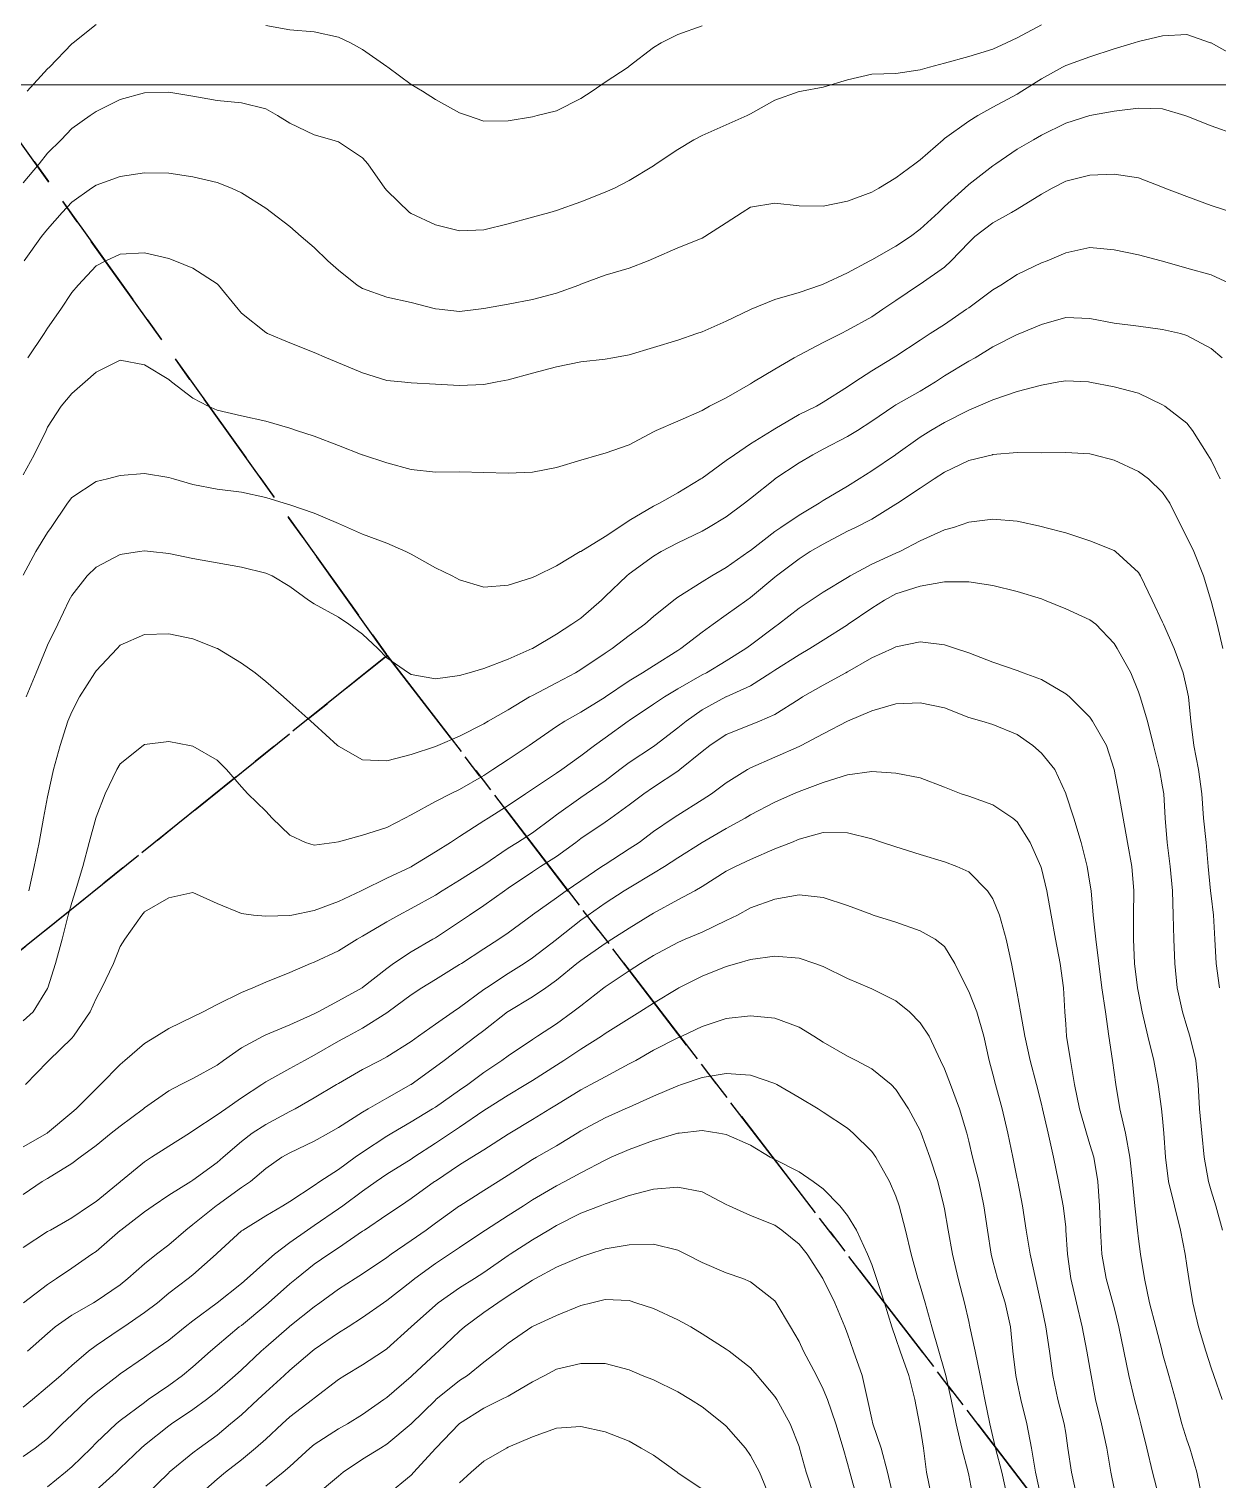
# Model space of a CAD drawing. Header units: centimetres. Extents: x 0 to 642158, y -847 to 649707.
# Drawn here: x 617138.87 to 617163.39, y 620358.59 to 620388.53 of the extents above; entities that cross this region are included whole.
import ezdxf

# ---------------------------------------------------------------- set-up
doc = ezdxf.new("R2010")
doc.units = ezdxf.units.CM
doc.header["$MEASUREMENT"] = 0
doc.linetypes.add('CENTERX2', pattern=[4, 2.5, -0.5, 0.5, -0.5])
doc.layers.add('MEV_grille', color=254, linetype='Continuous', lineweight=9)
doc.layers.add('WAL_topographie 0.5', color=253, linetype='Continuous', lineweight=20)
doc.layers.add('SPW_parcellaire cadastral', color=7, linetype='CENTERX2', lineweight=25, true_color=0xff0542)

# ---------------------------------------------------------------- blocks, each defined once
blk = doc.blocks.new('*U114')
at = {"layer": 'MEV_grille', "transparency": 33554687}
blk.add_lwpolyline([(-1338.461, 0), (1338.461, 0)], dxfattribs=at)
blk = doc.blocks.new('*U115')
at = {"layer": 'MEV_grille', "color": 0, "linetype": 'ByBlock', "lineweight": -2, "transparency": 16777216}
blk.add_blockref('*U114', (0, -2000), dxfattribs=at)

msp = doc.modelspace()

# ---------------------------------------------------------------- linework, layer by layer
at = {"layer": 'SPW_parcellaire cadastral'}
for points in [[(617062.014, 620409.186), (617094.809, 620440.723), (617133.598, 620390.47), (617134.906, 620391.492), (617146.257, 620375.609), (617111.129, 620347.351), (617062.014, 620409.186)], [(617188.127, 620354.816), (617171.917, 620342.183), (617146.257, 620375.609), (617134.906, 620391.492), (617164.102, 620414.279), (617203.974, 620367.182), (617188.127, 620354.816)], [(617146.257, 620375.609), (617171.917, 620342.183), (617234.747, 620260.301), (617106.707, 620158.882), (617115.103, 620149.589), (617064.759, 620106.478), (617053.863, 620117.239), (616968.009, 620182.814), (616937.386, 620218.037), (616956.282, 620268.99), (616938.408, 620293.768), (616934.252, 620317.224), (616964.517, 620340.941), (617015.701, 620270.757), (617035.118, 620286.317), (617053.068, 620300.715), (617070.714, 620314.879), (617111.129, 620347.351), (617146.257, 620375.609)]]:
    msp.add_lwpolyline(points, dxfattribs=at)
at = {"layer": 'WAL_topographie 0.5'}
for points in [[(617138.75, 620385.36), (617139.075, 620385.75), (617139.25, 620385.97), (617139.53, 620386.25), (617139.75, 620386.478), (617140.129, 620386.75), (617140.25, 620386.835), (617140.75, 620387.081), (617141.25, 620387.214), (617141.75, 620387.228), (617142.25, 620387.146), (617142.75, 620387.057), (617143.25, 620387.009), (617143.75, 620386.888), (617143.992, 620386.75), (617144.25, 620386.589), (617144.75, 620386.349), (617145.116, 620386.25), (617145.25, 620386.207), (617145.75, 620385.873), (617145.86, 620385.75), (617146.208, 620385.25), (617146.25, 620385.199), (617146.713, 620384.75), (617146.75, 620384.725), (617147.25, 620384.493), (617147.75, 620384.37), (617148.25, 620384.389), (617148.75, 620384.515), (617149.25, 620384.649), (617149.61, 620384.75), (617149.75, 620384.789), (617150.25, 620384.97), (617150.75, 620385.17), (617150.944, 620385.25), (617151.25, 620385.411), (617151.75, 620385.712), (617151.803, 620385.75), (617152.25, 620386.049), (617152.58, 620386.25), (617152.75, 620386.34), (617153.25, 620386.559), (617153.681, 620386.75), (617153.75, 620386.785), (617154.25, 620387.063), (617154.75, 620387.242), (617154.802, 620387.25), (617155.25, 620387.334), (617155.75, 620387.485), (617156.25, 620387.601), (617156.75, 620387.615), (617157.25, 620387.695), (617157.44, 620387.75), (617157.75, 620387.828), (617158.25, 620387.967), (617158.75, 620388.121), (617159.03, 620388.25), (617159.25, 620388.355), (617159.75, 620388.622)], [(617138.827, 620387.25), (617139.25, 620387.714), (617139.29, 620387.75), (617139.75, 620388.228), (617139.777, 620388.25), (617140.25, 620388.63)], [(617143.75, 620388.604), (617144.25, 620388.517), (617144.75, 620388.475), (617145.25, 620388.369), (617145.5, 620388.25), (617145.75, 620388.108), (617146.25, 620387.763), (617146.269, 620387.75), (617146.75, 620387.389), (617146.986, 620387.25), (617147.25, 620387.081), (617147.75, 620386.805), (617147.914, 620386.75), (617148.25, 620386.631), (617148.75, 620386.642), (617149.25, 620386.723), (617149.35, 620386.75), (617149.75, 620386.847), (617150.25, 620387.099), (617150.486, 620387.25), (617150.75, 620387.436), (617151.224, 620387.75), (617151.25, 620387.769), (617151.75, 620388.151), (617151.908, 620388.25), (617152.25, 620388.422), (617152.75, 620388.598)], [(617138.77, 620383.75), (617139.129, 620384.25), (617139.25, 620384.407), (617139.554, 620384.75), (617139.75, 620384.959), (617140.157, 620385.25), (617140.25, 620385.311), (617140.75, 620385.489), (617141.25, 620385.566), (617141.75, 620385.559), (617142.25, 620385.484), (617142.75, 620385.37), (617143.045, 620385.25), (617143.25, 620385.151), (617143.75, 620384.834), (617143.867, 620384.75), (617144.25, 620384.457), (617144.48, 620384.25), (617144.75, 620384.022), (617145.031, 620383.75), (617145.25, 620383.558), (617145.639, 620383.25), (617145.75, 620383.181), (617146.25, 620383), (617146.75, 620382.89), (617147.25, 620382.759), (617147.326, 620382.75), (617147.75, 620382.703), (617148.139, 620382.75), (617148.25, 620382.764), (617148.75, 620382.856), (617149.25, 620382.952), (617149.75, 620383.082), (617150.207, 620383.25), (617150.25, 620383.267), (617150.75, 620383.452), (617151.25, 620383.597), (617151.637, 620383.75), (617151.75, 620383.797), (617152.25, 620384.016), (617152.75, 620384.22), (617152.806, 620384.25), (617153.25, 620384.537), (617153.579, 620384.75), (617153.75, 620384.859), (617154.25, 620384.942), (617154.75, 620384.884), (617155.25, 620384.88), (617155.75, 620384.979), (617156.25, 620385.166), (617156.397, 620385.25), (617156.75, 620385.46), (617157.141, 620385.75), (617157.25, 620385.835), (617157.72, 620386.25), (617157.75, 620386.273), (617158.25, 620386.631), (617158.441, 620386.75), (617158.75, 620386.92), (617159.25, 620387.191), (617159.346, 620387.25), (617159.75, 620387.507), (617160.185, 620387.75), (617160.25, 620387.782), (617160.75, 620387.959), (617161.25, 620388.128), (617161.662, 620388.25), (617161.75, 620388.277), (617162.25, 620388.393), (617162.75, 620388.421), (617163.238, 620388.25), (617163.25, 620388.246), (617163.75, 620387.97)], [(617138.842, 620381.75), (617139.182, 620382.25), (617139.25, 620382.358), (617139.525, 620382.75), (617139.75, 620383.098), (617139.879, 620383.25), (617140.25, 620383.646), (617140.454, 620383.75), (617140.75, 620383.888), (617141.25, 620383.916), (617141.75, 620383.798), (617141.878, 620383.75), (617142.25, 620383.601), (617142.75, 620383.276), (617142.777, 620383.25), (617143.179, 620382.75), (617143.25, 620382.67), (617143.75, 620382.27), (617143.787, 620382.25), (617144.25, 620382.055), (617144.75, 620381.856), (617145.003, 620381.75), (617145.25, 620381.646), (617145.75, 620381.441), (617146.25, 620381.282), (617146.554, 620381.25), (617146.75, 620381.23), (617147.25, 620381.208), (617147.75, 620381.176), (617148.25, 620381.197), (617148.522, 620381.25), (617148.75, 620381.295), (617149.25, 620381.429), (617149.75, 620381.565), (617150.25, 620381.665), (617150.75, 620381.72), (617150.912, 620381.75), (617151.25, 620381.812), (617151.75, 620381.959), (617152.25, 620382.115), (617152.642, 620382.25), (617152.75, 620382.288), (617153.25, 620382.503), (617153.75, 620382.743), (617153.765, 620382.75), (617154.25, 620382.952), (617154.75, 620383.094), (617155.196, 620383.25), (617155.25, 620383.268), (617155.75, 620383.505), (617156.213, 620383.75), (617156.25, 620383.769), (617156.75, 620384.052), (617157.048, 620384.25), (617157.25, 620384.403), (617157.624, 620384.75), (617157.75, 620384.87), (617158.17, 620385.25), (617158.25, 620385.323), (617158.75, 620385.709), (617158.809, 620385.75), (617159.25, 620386.053), (617159.583, 620386.25), (617159.75, 620386.343), (617160.25, 620386.592), (617160.75, 620386.75), (617160.75, 620386.75), (617161.25, 620386.84), (617161.75, 620386.902), (617162.25, 620386.884), (617162.708, 620386.75), (617162.75, 620386.737), (617163.25, 620386.538), (617163.75, 620386.357)], [(617138.75, 620379.331), (617138.976, 620379.75), (617139.221, 620380.25), (617139.25, 620380.318), (617139.53, 620380.75), (617139.75, 620381.015), (617140.026, 620381.25), (617140.25, 620381.451), (617140.75, 620381.7), (617141.25, 620381.606), (617141.75, 620381.301), (617141.808, 620381.25), (617142.25, 620380.918), (617142.566, 620380.75), (617142.75, 620380.668), (617143.25, 620380.555), (617143.75, 620380.439), (617144.25, 620380.295), (617144.383, 620380.25), (617144.75, 620380.134), (617145.25, 620379.938), (617145.74, 620379.75), (617145.75, 620379.746), (617146.25, 620379.579), (617146.75, 620379.444), (617147.25, 620379.391), (617147.75, 620379.396), (617148.25, 620379.38), (617148.75, 620379.37), (617149.25, 620379.387), (617149.75, 620379.488), (617150.25, 620379.637), (617150.628, 620379.75), (617150.75, 620379.778), (617151.25, 620379.956), (617151.75, 620380.221), (617151.804, 620380.25), (617152.25, 620380.441), (617152.75, 620380.664), (617152.901, 620380.75), (617153.25, 620380.926), (617153.75, 620381.212), (617153.814, 620381.25), (617154.25, 620381.513), (617154.647, 620381.75), (617154.75, 620381.807), (617155.25, 620382.066), (617155.616, 620382.25), (617155.75, 620382.317), (617156.25, 620382.596), (617156.481, 620382.75), (617156.75, 620382.935), (617157.217, 620383.25), (617157.25, 620383.271), (617157.75, 620383.621), (617157.891, 620383.75), (617158.25, 620384.132), (617158.379, 620384.25), (617158.75, 620384.532), (617159.13, 620384.75), (617159.25, 620384.819), (617159.75, 620385.128), (617159.971, 620385.25), (617160.25, 620385.393), (617160.75, 620385.516), (617161.25, 620385.541), (617161.75, 620385.461), (617162.25, 620385.27), (617162.298, 620385.25), (617162.75, 620385.076), (617163.25, 620384.895), (617163.696, 620384.75)], [(617138.75, 620377.261), (617139.012, 620377.75), (617139.25, 620378.147), (617139.327, 620378.25), (617139.663, 620378.75), (617139.75, 620378.867), (617140.25, 620379.195), (617140.486, 620379.25), (617140.75, 620379.32), (617141.25, 620379.364), (617141.75, 620379.28), (617141.847, 620379.25), (617142.25, 620379.138), (617142.75, 620379.041), (617143.25, 620378.978), (617143.75, 620378.864), (617144.13, 620378.75), (617144.25, 620378.713), (617144.75, 620378.544), (617145.25, 620378.33), (617145.436, 620378.25), (617145.75, 620378.109), (617146.25, 620377.921), (617146.637, 620377.75), (617146.75, 620377.698), (617147.25, 620377.412), (617147.597, 620377.25), (617147.75, 620377.165), (617148.25, 620377.019), (617148.75, 620377.059), (617149.25, 620377.215), (617149.328, 620377.25), (617149.75, 620377.454), (617150.239, 620377.75), (617150.25, 620377.755), (617150.75, 620378.06), (617151.034, 620378.25), (617151.25, 620378.39), (617151.75, 620378.688), (617151.872, 620378.75), (617152.25, 620378.963), (617152.726, 620379.25), (617152.75, 620379.266), (617153.25, 620379.627), (617153.419, 620379.75), (617153.75, 620379.973), (617154.193, 620380.25), (617154.25, 620380.286), (617154.75, 620380.576), (617155.112, 620380.75), (617155.25, 620380.831), (617155.75, 620381.147), (617155.903, 620381.25), (617156.25, 620381.48), (617156.693, 620381.75), (617156.75, 620381.786), (617157.25, 620382.116), (617157.457, 620382.25), (617157.75, 620382.433), (617158.207, 620382.75), (617158.25, 620382.782), (617158.75, 620383.154), (617158.915, 620383.25), (617159.25, 620383.466), (617159.75, 620383.709), (617159.869, 620383.75), (617160.25, 620383.915), (617160.75, 620384.026), (617161.25, 620383.974), (617161.75, 620383.871), (617162.217, 620383.75), (617162.25, 620383.742), (617162.75, 620383.602), (617163.25, 620383.458), (617163.714, 620383.25)], [(617138.81, 620374.75), (617139.014, 620375.25), (617139.222, 620375.75), (617139.25, 620375.819), (617139.462, 620376.25), (617139.698, 620376.75), (617139.75, 620376.842), (617140.066, 620377.25), (617140.25, 620377.43), (617140.75, 620377.691), (617141.15, 620377.75), (617141.25, 620377.764), (617141.375, 620377.75), (617141.75, 620377.709), (617142.25, 620377.607), (617142.75, 620377.515), (617143.25, 620377.429), (617143.75, 620377.308), (617143.885, 620377.25), (617144.25, 620377.033), (617144.633, 620376.75), (617144.75, 620376.674), (617145.25, 620376.394), (617145.462, 620376.25), (617145.75, 620376.046), (617146.061, 620375.75), (617146.25, 620375.56), (617146.692, 620375.25), (617146.75, 620375.213), (617147.25, 620375.125), (617147.75, 620375.193), (617147.944, 620375.25), (617148.25, 620375.338), (617148.75, 620375.53), (617149.247, 620375.75), (617149.25, 620375.752), (617149.75, 620376.047), (617150.064, 620376.25), (617150.25, 620376.378), (617150.673, 620376.75), (617150.75, 620376.821), (617151.199, 620377.25), (617151.25, 620377.292), (617151.75, 620377.657), (617151.905, 620377.75), (617152.25, 620377.934), (617152.75, 620378.175), (617152.884, 620378.25), (617153.25, 620378.468), (617153.625, 620378.75), (617153.75, 620378.849), (617154.25, 620379.247), (617154.254, 620379.25), (617154.75, 620379.58), (617155.035, 620379.75), (617155.25, 620379.861), (617155.75, 620380.122), (617155.953, 620380.25), (617156.25, 620380.443), (617156.707, 620380.75), (617156.75, 620380.777), (617157.25, 620381.059), (617157.564, 620381.25), (617157.75, 620381.375), (617158.25, 620381.679), (617158.383, 620381.75), (617158.75, 620381.976), (617159.25, 620382.229), (617159.303, 620382.25), (617159.75, 620382.437), (617160.25, 620382.578), (617160.75, 620382.557), (617161.25, 620382.467), (617161.75, 620382.402), (617162.25, 620382.336), (617162.618, 620382.25), (617162.75, 620382.212), (617163.25, 620381.944), (617163.479, 620381.75)], [(617138.862, 620370.75), (617138.976, 620371.25), (617139.08, 620371.75), (617139.17, 620372.25), (617139.25, 620372.692), (617139.261, 620372.75), (617139.375, 620373.25), (617139.512, 620373.75), (617139.669, 620374.25), (617139.75, 620374.445), (617139.91, 620374.75), (617140.225, 620375.25), (617140.25, 620375.287), (617140.683, 620375.75), (617140.75, 620375.817), (617141.25, 620376.037), (617141.75, 620376.051), (617142.25, 620375.953), (617142.75, 620375.753), (617142.755, 620375.75), (617143.25, 620375.447), (617143.53, 620375.25), (617143.75, 620375.068), (617144.114, 620374.75), (617144.25, 620374.634), (617144.684, 620374.25), (617144.75, 620374.19), (617145.228, 620373.75), (617145.25, 620373.732), (617145.75, 620373.454), (617146.25, 620373.43), (617146.75, 620373.564), (617147.25, 620373.73), (617147.299, 620373.75), (617147.75, 620373.939), (617148.25, 620374.197), (617148.338, 620374.25), (617148.75, 620374.482), (617149.191, 620374.75), (617149.25, 620374.782), (617149.75, 620375.044), (617150.138, 620375.25), (617150.25, 620375.315), (617150.75, 620375.656), (617150.894, 620375.75), (617151.25, 620376.018), (617151.571, 620376.25), (617151.75, 620376.408), (617152.169, 620376.75), (617152.25, 620376.81), (617152.75, 620377.128), (617152.951, 620377.25), (617153.25, 620377.423), (617153.716, 620377.75), (617153.75, 620377.774), (617154.25, 620378.167), (617154.375, 620378.25), (617154.75, 620378.505), (617155.167, 620378.75), (617155.25, 620378.804), (617155.75, 620379.102), (617155.99, 620379.25), (617156.25, 620379.416), (617156.74, 620379.75), (617156.75, 620379.757), (617157.25, 620380.114), (617157.468, 620380.25), (617157.75, 620380.416), (617158.25, 620380.666), (617158.446, 620380.75), (617158.75, 620380.884), (617159.25, 620381.055), (617159.75, 620381.186), (617160.108, 620381.25), (617160.25, 620381.274), (617160.719, 620381.25), (617160.75, 620381.248), (617161.25, 620381.148), (617161.75, 620381.021), (617162.25, 620380.779), (617162.296, 620380.75), (617162.75, 620380.399), (617162.866, 620380.25), (617163.181, 620379.75), (617163.25, 620379.636), (617163.44, 620379.25)], [(617138.75, 620368.065), (617138.955, 620368.25), (617139.25, 620368.732), (617139.259, 620368.75), (617139.417, 620369.25), (617139.549, 620369.75), (617139.679, 620370.25), (617139.75, 620370.511), (617139.829, 620370.75), (617139.981, 620371.25), (617140.112, 620371.75), (617140.246, 620372.25), (617140.25, 620372.267), (617140.44, 620372.75), (617140.681, 620373.25), (617140.75, 620373.368), (617141.223, 620373.75), (617141.25, 620373.766), (617141.75, 620373.832), (617142.179, 620373.75), (617142.25, 620373.734), (617142.75, 620373.448), (617142.943, 620373.25), (617143.25, 620372.894), (617143.382, 620372.75), (617143.75, 620372.393), (617143.886, 620372.25), (617144.25, 620371.896), (617144.568, 620371.75), (617144.75, 620371.694), (617145.164, 620371.75), (617145.25, 620371.761), (617145.75, 620371.897), (617146.25, 620372.058), (617146.619, 620372.25), (617146.75, 620372.317), (617147.25, 620372.596), (617147.559, 620372.75), (617147.75, 620372.841), (617148.25, 620373.128), (617148.435, 620373.25), (617148.75, 620373.461), (617149.185, 620373.75), (617149.25, 620373.794), (617149.75, 620374.141), (617149.919, 620374.25), (617150.25, 620374.436), (617150.75, 620374.743), (617150.76, 620374.75), (617151.25, 620375.083), (617151.522, 620375.25), (617151.75, 620375.396), (617152.25, 620375.711), (617152.313, 620375.75), (617152.75, 620376.085), (617152.979, 620376.25), (617153.25, 620376.443), (617153.674, 620376.75), (617153.75, 620376.803), (617154.25, 620377.222), (617154.284, 620377.25), (617154.75, 620377.604), (617154.982, 620377.75), (617155.25, 620377.905), (617155.75, 620378.17), (617155.917, 620378.25), (617156.25, 620378.419), (617156.75, 620378.73), (617156.782, 620378.75), (617157.25, 620379.061), (617157.541, 620379.25), (617157.75, 620379.388), (617158.25, 620379.628), (617158.738, 620379.75), (617158.75, 620379.753), (617159.25, 620379.795), (617159.75, 620379.788), (617160.25, 620379.796), (617160.75, 620379.77), (617160.832, 620379.75), (617161.25, 620379.638), (617161.75, 620379.403), (617161.959, 620379.25), (617162.25, 620378.969), (617162.396, 620378.75), (617162.646, 620378.25), (617162.75, 620378.047), (617162.89, 620377.75), (617163.094, 620377.25), (617163.244, 620376.75), (617163.25, 620376.728), (617163.375, 620376.25), (617163.492, 620375.75)], [(617138.795, 620366.75), (617139.25, 620367.219), (617139.277, 620367.25), (617139.75, 620367.708), (617139.787, 620367.75), (617140.127, 620368.25), (617140.25, 620368.53), (617140.373, 620368.75), (617140.613, 620369.25), (617140.75, 620369.601), (617140.844, 620369.75), (617141.197, 620370.25), (617141.25, 620370.315), (617141.75, 620370.607), (617142.25, 620370.712), (617142.75, 620370.488), (617143.25, 620370.285), (617143.5, 620370.25), (617143.75, 620370.228), (617144.25, 620370.241), (617144.288, 620370.25), (617144.75, 620370.347), (617145.25, 620370.526), (617145.722, 620370.75), (617145.75, 620370.764), (617146.25, 620371.014), (617146.75, 620371.245), (617146.76, 620371.25), (617147.25, 620371.552), (617147.564, 620371.75), (617147.75, 620371.868), (617148.25, 620372.192), (617148.341, 620372.25), (617148.75, 620372.511), (617149.106, 620372.75), (617149.25, 620372.846), (617149.75, 620373.176), (617149.86, 620373.25), (617150.25, 620373.533), (617150.532, 620373.75), (617150.75, 620373.906), (617151.225, 620374.25), (617151.25, 620374.267), (617151.75, 620374.6), (617151.973, 620374.75), (617152.25, 620374.917), (617152.75, 620375.204), (617152.84, 620375.25), (617153.25, 620375.498), (617153.653, 620375.75), (617153.75, 620375.82), (617154.25, 620376.194), (617154.328, 620376.25), (617154.75, 620376.586), (617155.003, 620376.75), (617155.25, 620376.911), (617155.75, 620377.216), (617155.807, 620377.25), (617156.25, 620377.493), (617156.75, 620377.717), (617156.827, 620377.75), (617157.25, 620377.973), (617157.75, 620378.196), (617157.936, 620378.25), (617158.25, 620378.357), (617158.75, 620378.422), (617159.25, 620378.378), (617159.75, 620378.269), (617159.82, 620378.25), (617160.25, 620378.134), (617160.75, 620377.974), (617161.25, 620377.774), (617161.281, 620377.75), (617161.75, 620377.318), (617161.791, 620377.25), (617162.037, 620376.75), (617162.25, 620376.294), (617162.269, 620376.25), (617162.488, 620375.75), (617162.67, 620375.25), (617162.75, 620374.91), (617162.783, 620374.75), (617162.833, 620374.25), (617162.892, 620373.75), (617162.99, 620373.25), (617163.056, 620372.75), (617163.094, 620372.25), (617163.146, 620371.75), (617163.189, 620371.25), (617163.239, 620370.75), (617163.25, 620370.648), (617163.296, 620370.25), (617163.328, 620369.75), (617163.353, 620369.25), (617163.423, 620368.75)], [(617138.75, 620365.467), (617139.244, 620365.75), (617139.25, 620365.754), (617139.75, 620366.178), (617139.838, 620366.25), (617140.25, 620366.665), (617140.345, 620366.75), (617140.75, 620367.166), (617140.844, 620367.25), (617141.25, 620367.602), (617141.495, 620367.75), (617141.75, 620367.909), (617142.25, 620368.146), (617142.458, 620368.25), (617142.75, 620368.403), (617143.25, 620368.649), (617143.488, 620368.75), (617143.75, 620368.865), (617144.25, 620369.066), (617144.674, 620369.25), (617144.75, 620369.279), (617145.25, 620369.513), (617145.635, 620369.75), (617145.75, 620369.813), (617146.25, 620370.113), (617146.494, 620370.25), (617146.75, 620370.383), (617147.25, 620370.658), (617147.392, 620370.75), (617147.75, 620370.973), (617148.193, 620371.25), (617148.25, 620371.288), (617148.75, 620371.627), (617148.945, 620371.75), (617149.25, 620371.948), (617149.662, 620372.25), (617149.75, 620372.315), (617150.25, 620372.674), (617150.363, 620372.75), (617150.75, 620373.022), (617151.057, 620373.25), (617151.25, 620373.395), (617151.75, 620373.729), (617151.779, 620373.75), (617152.25, 620374.11), (617152.419, 620374.25), (617152.75, 620374.484), (617153.24, 620374.75), (617153.25, 620374.755), (617153.75, 620374.982), (617154.171, 620375.25), (617154.25, 620375.303), (617154.75, 620375.622), (617154.975, 620375.75), (617155.25, 620375.922), (617155.75, 620376.241), (617155.763, 620376.25), (617156.25, 620376.585), (617156.512, 620376.75), (617156.75, 620376.877), (617157.25, 620377.04), (617157.75, 620377.124), (617158.25, 620377.129), (617158.75, 620377.053), (617159.25, 620376.93), (617159.75, 620376.773), (617159.812, 620376.75), (617160.25, 620376.572), (617160.75, 620376.345), (617160.87, 620376.25), (617161.25, 620375.855), (617161.315, 620375.75), (617161.591, 620375.25), (617161.75, 620374.856), (617161.785, 620374.75), (617161.937, 620374.25), (617162.061, 620373.75), (617162.183, 620373.25), (617162.25, 620372.898), (617162.275, 620372.75), (617162.301, 620372.25), (617162.34, 620371.75), (617162.407, 620371.25), (617162.454, 620370.75), (617162.469, 620370.25), (617162.481, 620369.75), (617162.504, 620369.25), (617162.552, 620368.75), (617162.657, 620368.25), (617162.75, 620367.953), (617162.813, 620367.75), (617162.933, 620367.25), (617162.98, 620366.75), (617163.009, 620366.25), (617163.057, 620365.75), (617163.109, 620365.25), (617163.194, 620364.75), (617163.25, 620364.559), (617163.346, 620364.25), (617163.487, 620363.75)], [(617138.75, 620364.48), (617139.142, 620364.75), (617139.25, 620364.815), (617139.75, 620365.123), (617139.926, 620365.25), (617140.25, 620365.496), (617140.561, 620365.75), (617140.75, 620365.895), (617141.227, 620366.25), (617141.25, 620366.269), (617141.75, 620366.621), (617142, 620366.75), (617142.25, 620366.874), (617142.75, 620367.152), (617142.883, 620367.25), (617143.25, 620367.509), (617143.7, 620367.75), (617143.75, 620367.776), (617144.25, 620367.985), (617144.75, 620368.209), (617144.829, 620368.25), (617145.25, 620368.482), (617145.738, 620368.75), (617145.75, 620368.758), (617146.25, 620369.149), (617146.387, 620369.25), (617146.75, 620369.492), (617147.196, 620369.75), (617147.25, 620369.782), (617147.75, 620370.108), (617147.956, 620370.25), (617148.25, 620370.446), (617148.672, 620370.75), (617148.75, 620370.803), (617149.25, 620371.142), (617149.42, 620371.25), (617149.75, 620371.461), (617150.145, 620371.75), (617150.25, 620371.83), (617150.75, 620372.168), (617150.867, 620372.25), (617151.25, 620372.524), (617151.547, 620372.75), (617151.75, 620372.891), (617152.25, 620373.219), (617152.292, 620373.25), (617152.75, 620373.626), (617152.912, 620373.75), (617153.25, 620373.976), (617153.75, 620374.177), (617153.937, 620374.25), (617154.25, 620374.385), (617154.75, 620374.705), (617154.822, 620374.75), (617155.25, 620374.996), (617155.718, 620375.25), (617155.75, 620375.268), (617156.25, 620375.557), (617156.678, 620375.75), (617156.75, 620375.788), (617157.25, 620375.887), (617157.75, 620375.828), (617157.98, 620375.75), (617158.25, 620375.66), (617158.75, 620375.465), (617159.25, 620375.299), (617159.376, 620375.25), (617159.75, 620375.111), (617160.25, 620374.816), (617160.327, 620374.75), (617160.75, 620374.335), (617160.806, 620374.25), (617161.094, 620373.75), (617161.25, 620373.255), (617161.251, 620373.25), (617161.347, 620372.75), (617161.438, 620372.25), (617161.524, 620371.75), (617161.612, 620371.25), (617161.654, 620370.75), (617161.651, 620370.25), (617161.652, 620369.75), (617161.672, 620369.25), (617161.73, 620368.75), (617161.75, 620368.643), (617161.83, 620368.25), (617161.944, 620367.75), (617162.065, 620367.25), (617162.155, 620366.75), (617162.229, 620366.25), (617162.25, 620366.048), (617162.278, 620365.75), (617162.308, 620365.25), (617162.372, 620364.75), (617162.492, 620364.25), (617162.621, 620363.75), (617162.713, 620363.25), (617162.75, 620363.018), (617162.79, 620362.75), (617162.876, 620362.25), (617162.988, 620361.75), (617163.141, 620361.25), (617163.25, 620360.903), (617163.306, 620360.75), (617163.481, 620360.25)], [(617138.75, 620363.391), (617139.25, 620363.718), (617139.308, 620363.75), (617139.75, 620364.003), (617140.117, 620364.25), (617140.25, 620364.341), (617140.75, 620364.747), (617140.753, 620364.75), (617141.25, 620365.159), (617141.395, 620365.25), (617141.75, 620365.482), (617142.178, 620365.75), (617142.25, 620365.795), (617142.75, 620366.129), (617142.925, 620366.25), (617143.25, 620366.475), (617143.668, 620366.75), (617143.75, 620366.806), (617144.25, 620367.084), (617144.547, 620367.25), (617144.75, 620367.355), (617145.25, 620367.644), (617145.441, 620367.75), (617145.75, 620367.916), (617146.25, 620368.231), (617146.277, 620368.25), (617146.75, 620368.606), (617146.97, 620368.75), (617147.25, 620368.918), (617147.75, 620369.226), (617147.786, 620369.25), (617148.25, 620369.555), (617148.557, 620369.75), (617148.75, 620369.886), (617149.244, 620370.25), (617149.25, 620370.255), (617149.75, 620370.606), (617149.948, 620370.75), (617150.25, 620370.958), (617150.683, 620371.25), (617150.75, 620371.296), (617151.25, 620371.614), (617151.454, 620371.75), (617151.75, 620371.977), (617152.151, 620372.25), (617152.25, 620372.314), (617152.75, 620372.626), (617152.942, 620372.75), (617153.25, 620372.979), (617153.686, 620373.25), (617153.75, 620373.286), (617154.25, 620373.507), (617154.75, 620373.728), (617154.797, 620373.75), (617155.25, 620373.991), (617155.75, 620374.249), (617155.753, 620374.25), (617156.25, 620374.465), (617156.75, 620374.608), (617157.25, 620374.631), (617157.75, 620374.524), (617158.25, 620374.329), (617158.52, 620374.25), (617158.75, 620374.18), (617159.25, 620373.973), (617159.571, 620373.75), (617159.75, 620373.59), (617160.029, 620373.25), (617160.25, 620372.758), (617160.253, 620372.75), (617160.415, 620372.25), (617160.572, 620371.75), (617160.696, 620371.25), (617160.75, 620370.91), (617160.775, 620370.75), (617160.819, 620370.25), (617160.87, 620369.75), (617160.931, 620369.25), (617160.996, 620368.75), (617161.069, 620368.25), (617161.138, 620367.75), (617161.214, 620367.25), (617161.25, 620367.004), (617161.288, 620366.75), (617161.37, 620366.25), (617161.487, 620365.75), (617161.575, 620365.25), (617161.625, 620364.75), (617161.678, 620364.25), (617161.731, 620363.75), (617161.75, 620363.571), (617161.79, 620363.25), (617161.877, 620362.75), (617161.982, 620362.25), (617162.109, 620361.75), (617162.238, 620361.25), (617162.25, 620361.202), (617162.377, 620360.75), (617162.516, 620360.25), (617162.649, 620359.75), (617162.75, 620359.417), (617162.808, 620359.25), (617162.956, 620358.75), (617163.057, 620358.25)], [(617138.755, 620362.25), (617139.25, 620362.626), (617139.436, 620362.75), (617139.75, 620362.964), (617140.164, 620363.25), (617140.25, 620363.308), (617140.75, 620363.738), (617140.765, 620363.75), (617141.25, 620364.125), (617141.427, 620364.25), (617141.75, 620364.466), (617142.204, 620364.75), (617142.25, 620364.778), (617142.75, 620365.144), (617142.872, 620365.25), (617143.25, 620365.577), (617143.474, 620365.75), (617143.75, 620365.929), (617144.25, 620366.194), (617144.357, 620366.25), (617144.75, 620366.475), (617145.208, 620366.75), (617145.25, 620366.776), (617145.75, 620367.065), (617146.11, 620367.25), (617146.25, 620367.323), (617146.75, 620367.641), (617146.9, 620367.75), (617147.25, 620367.998), (617147.617, 620368.25), (617147.75, 620368.339), (617148.25, 620368.71), (617148.306, 620368.75), (617148.75, 620369.042), (617149.082, 620369.25), (617149.25, 620369.364), (617149.75, 620369.745), (617149.756, 620369.75), (617150.25, 620370.141), (617150.401, 620370.25), (617150.75, 620370.497), (617151.146, 620370.75), (617151.25, 620370.814), (617151.75, 620371.115), (617151.973, 620371.25), (617152.25, 620371.43), (617152.75, 620371.748), (617152.754, 620371.75), (617153.25, 620372.036), (617153.639, 620372.25), (617153.75, 620372.317), (617154.25, 620372.581), (617154.638, 620372.75), (617154.75, 620372.797), (617155.25, 620372.984), (617155.75, 620373.141), (617156.25, 620373.211), (617156.75, 620373.178), (617157.25, 620373.08), (617157.75, 620372.89), (617158.094, 620372.75), (617158.25, 620372.702), (617158.75, 620372.525), (617159.162, 620372.25), (617159.25, 620372.173), (617159.517, 620371.75), (617159.737, 620371.25), (617159.75, 620371.209), (617159.86, 620370.75), (617159.948, 620370.25), (617160.043, 620369.75), (617160.139, 620369.25), (617160.202, 620368.75), (617160.23, 620368.25), (617160.25, 620368), (617160.27, 620367.75), (617160.348, 620367.25), (617160.435, 620366.75), (617160.535, 620366.25), (617160.68, 620365.75), (617160.75, 620365.518), (617160.829, 620365.25), (617160.913, 620364.75), (617160.95, 620364.25), (617160.968, 620363.75), (617160.997, 620363.25), (617161.088, 620362.75), (617161.226, 620362.25), (617161.25, 620362.152), (617161.345, 620361.75), (617161.451, 620361.25), (617161.555, 620360.75), (617161.669, 620360.25), (617161.75, 620359.943), (617161.802, 620359.75), (617161.926, 620359.25), (617162.04, 620358.75), (617162.173, 620358.25)], [(617138.836, 620361.25), (617139.25, 620361.617), (617139.405, 620361.75), (617139.75, 620361.994), (617140.201, 620362.25), (617140.25, 620362.279), (617140.75, 620362.621), (617140.906, 620362.75), (617141.25, 620363.055), (617141.495, 620363.25), (617141.75, 620363.443), (617142.105, 620363.75), (617142.25, 620363.863), (617142.729, 620364.25), (617142.75, 620364.266), (617143.25, 620364.626), (617143.435, 620364.75), (617143.75, 620365.018), (617144.083, 620365.25), (617144.25, 620365.345), (617144.75, 620365.582), (617145.046, 620365.75), (617145.25, 620365.867), (617145.75, 620366.184), (617145.861, 620366.25), (617146.25, 620366.473), (617146.745, 620366.75), (617146.75, 620366.753), (617147.25, 620367.115), (617147.428, 620367.25), (617147.75, 620367.489), (617148.091, 620367.75), (617148.25, 620367.87), (617148.74, 620368.25), (617148.75, 620368.257), (617149.25, 620368.563), (617149.53, 620368.75), (617149.75, 620368.904), (617150.17, 620369.25), (617150.25, 620369.314), (617150.75, 620369.664), (617150.887, 620369.75), (617151.25, 620369.98), (617151.681, 620370.25), (617151.75, 620370.292), (617152.25, 620370.563), (617152.599, 620370.75), (617152.75, 620370.838), (617153.25, 620371.152), (617153.438, 620371.25), (617153.75, 620371.399), (617154.25, 620371.615), (617154.593, 620371.75), (617154.75, 620371.815), (617155.25, 620371.951), (617155.75, 620371.948), (617156.25, 620371.821), (617156.473, 620371.75), (617156.75, 620371.66), (617157.25, 620371.5), (617157.75, 620371.346), (617158.008, 620371.25), (617158.25, 620371.139), (617158.641, 620370.75), (617158.75, 620370.582), (617158.887, 620370.25), (617159.025, 620369.75), (617159.131, 620369.25), (617159.227, 620368.75), (617159.25, 620368.635), (617159.319, 620368.25), (617159.41, 620367.75), (617159.519, 620367.25), (617159.649, 620366.75), (617159.75, 620366.348), (617159.773, 620366.25), (617159.891, 620365.75), (617160.001, 620365.25), (617160.101, 620364.75), (617160.2, 620364.25), (617160.25, 620363.816), (617160.256, 620363.75), (617160.29, 620363.25), (617160.357, 620362.75), (617160.471, 620362.25), (617160.589, 620361.75), (617160.688, 620361.25), (617160.75, 620360.896), (617160.776, 620360.75), (617160.867, 620360.25), (617160.989, 620359.75), (617161.096, 620359.25), (617161.183, 620358.75), (617161.25, 620358.417)], [(617138.75, 620360.093), (617138.943, 620360.25), (617139.25, 620360.514), (617139.525, 620360.75), (617139.75, 620360.953), (617140.094, 620361.25), (617140.25, 620361.369), (617140.75, 620361.702), (617140.821, 620361.75), (617141.25, 620362.047), (617141.515, 620362.25), (617141.75, 620362.446), (617142.152, 620362.75), (617142.25, 620362.828), (617142.728, 620363.25), (617142.75, 620363.271), (617143.25, 620363.73), (617143.276, 620363.75), (617143.75, 620364.042), (617144.105, 620364.25), (617144.25, 620364.341), (617144.75, 620364.671), (617144.867, 620364.75), (617145.25, 620364.997), (617145.596, 620365.25), (617145.75, 620365.359), (617146.25, 620365.689), (617146.352, 620365.75), (617146.75, 620365.983), (617147.193, 620366.25), (617147.25, 620366.286), (617147.75, 620366.635), (617147.916, 620366.75), (617148.25, 620366.998), (617148.623, 620367.25), (617148.75, 620367.346), (617149.25, 620367.681), (617149.357, 620367.75), (617149.75, 620368.002), (617150.088, 620368.25), (617150.25, 620368.377), (617150.722, 620368.75), (617150.75, 620368.771), (617151.25, 620369.096), (617151.483, 620369.25), (617151.75, 620369.416), (617152.25, 620369.684), (617152.404, 620369.75), (617152.75, 620369.897), (617153.25, 620370.138), (617153.481, 620370.25), (617153.75, 620370.396), (617154.25, 620370.58), (617154.75, 620370.669), (617155.25, 620370.614), (617155.75, 620370.445), (617156.25, 620370.261), (617156.281, 620370.25), (617156.75, 620370.104), (617157.25, 620369.927), (617157.559, 620369.75), (617157.75, 620369.599), (617157.965, 620369.25), (617158.208, 620368.75), (617158.25, 620368.673), (617158.42, 620368.25), (617158.563, 620367.75), (617158.673, 620367.25), (617158.75, 620366.964), (617158.806, 620366.75), (617158.942, 620366.25), (617159.055, 620365.75), (617159.16, 620365.25), (617159.25, 620364.809), (617159.262, 620364.75), (617159.361, 620364.25), (617159.437, 620363.75), (617159.516, 620363.25), (617159.625, 620362.75), (617159.737, 620362.25), (617159.75, 620362.187), (617159.843, 620361.75), (617159.918, 620361.25), (617159.985, 620360.75), (617160.091, 620360.25), (617160.22, 620359.75), (617160.25, 620359.555), (617160.298, 620359.25), (617160.367, 620358.75), (617160.48, 620358.25)], [(617138.75, 620359.074), (617138.995, 620359.25), (617139.25, 620359.447), (617139.554, 620359.75), (617139.75, 620359.935), (617140.081, 620360.25), (617140.25, 620360.394), (617140.71, 620360.75), (617140.75, 620360.781), (617141.25, 620361.129), (617141.424, 620361.25), (617141.75, 620361.477), (617142.089, 620361.75), (617142.25, 620361.876), (617142.75, 620362.25), (617142.75, 620362.25), (617143.25, 620362.646), (617143.37, 620362.75), (617143.75, 620363.091), (617143.932, 620363.25), (617144.25, 620363.495), (617144.613, 620363.75), (617144.75, 620363.842), (617145.25, 620364.188), (617145.338, 620364.25), (617145.75, 620364.552), (617146.03, 620364.75), (617146.25, 620364.902), (617146.75, 620365.213), (617146.804, 620365.25), (617147.25, 620365.539), (617147.564, 620365.75), (617147.75, 620365.874), (617148.25, 620366.216), (617148.302, 620366.25), (617148.75, 620366.53), (617149.116, 620366.75), (617149.25, 620366.834), (617149.75, 620367.153), (617149.902, 620367.25), (617150.25, 620367.485), (617150.675, 620367.75), (617150.75, 620367.802), (617151.25, 620368.118), (617151.47, 620368.25), (617151.75, 620368.429), (617152.25, 620368.737), (617152.274, 620368.75), (617152.75, 620368.99), (617153.25, 620369.187), (617153.469, 620369.25), (617153.75, 620369.334), (617154.25, 620369.402), (617154.75, 620369.359), (617155.078, 620369.25), (617155.25, 620369.185), (617155.75, 620368.938), (617156.203, 620368.75), (617156.25, 620368.73), (617156.75, 620368.477), (617157.028, 620368.25), (617157.25, 620368.024), (617157.436, 620367.75), (617157.669, 620367.25), (617157.75, 620367.076), (617157.872, 620366.75), (617158.061, 620366.25), (617158.208, 620365.75), (617158.25, 620365.583), (617158.331, 620365.25), (617158.46, 620364.75), (617158.565, 620364.25), (617158.635, 620363.75), (617158.712, 620363.25), (617158.75, 620363.107), (617158.847, 620362.75), (617159.002, 620362.25), (617159.11, 620361.75), (617159.162, 620361.25), (617159.22, 620360.75), (617159.25, 620360.608), (617159.328, 620360.25), (617159.452, 620359.75), (617159.546, 620359.25), (617159.629, 620358.75), (617159.737, 620358.25)], [(617139.25, 620358.45), (617139.62, 620358.75), (617139.75, 620358.86), (617140.151, 620359.25), (617140.25, 620359.358), (617140.663, 620359.75), (617140.75, 620359.821), (617141.25, 620360.194), (617141.329, 620360.25), (617141.75, 620360.542), (617142.037, 620360.75), (617142.25, 620360.924), (617142.611, 620361.25), (617142.75, 620361.369), (617143.206, 620361.75), (617143.25, 620361.783), (617143.75, 620362.201), (617143.807, 620362.25), (617144.25, 620362.641), (617144.382, 620362.75), (617144.75, 620363.044), (617145.055, 620363.25), (617145.25, 620363.38), (617145.75, 620363.723), (617145.79, 620363.75), (617146.25, 620364.06), (617146.529, 620364.25), (617146.75, 620364.397), (617147.234, 620364.75), (617147.25, 620364.761), (617147.75, 620365.097), (617148.001, 620365.25), (617148.25, 620365.405), (617148.75, 620365.728), (617148.786, 620365.75), (617149.25, 620366.028), (617149.613, 620366.25), (617149.75, 620366.335), (617150.25, 620366.642), (617150.455, 620366.75), (617150.75, 620366.912), (617151.25, 620367.177), (617151.384, 620367.25), (617151.75, 620367.459), (617152.25, 620367.713), (617152.333, 620367.75), (617152.75, 620367.947), (617153.25, 620368.118), (617153.75, 620368.169), (617154.25, 620368.121), (617154.75, 620367.939), (617155.053, 620367.75), (617155.25, 620367.629), (617155.75, 620367.339), (617155.928, 620367.25), (617156.25, 620367.077), (617156.65, 620366.75), (617156.75, 620366.649), (617157.011, 620366.25), (617157.25, 620365.802), (617157.271, 620365.75), (617157.45, 620365.25), (617157.61, 620364.75), (617157.738, 620364.25), (617157.75, 620364.184), (617157.824, 620363.75), (617157.915, 620363.25), (617158.034, 620362.75), (617158.164, 620362.25), (617158.25, 620361.865), (617158.276, 620361.75), (617158.38, 620361.25), (617158.483, 620360.75), (617158.582, 620360.25), (617158.687, 620359.75), (617158.75, 620359.48), (617158.806, 620359.25), (617158.934, 620358.75), (617159.042, 620358.25)], [(617140.25, 620358.381), (617140.664, 620358.75), (617140.75, 620358.836), (617141.181, 620359.25), (617141.25, 620359.308), (617141.75, 620359.707), (617141.809, 620359.75), (617142.25, 620360.047), (617142.529, 620360.25), (617142.75, 620360.425), (617143.123, 620360.75), (617143.25, 620360.867), (617143.657, 620361.25), (617143.75, 620361.331), (617144.234, 620361.75), (617144.25, 620361.763), (617144.75, 620362.165), (617144.869, 620362.25), (617145.25, 620362.526), (617145.594, 620362.75), (617145.75, 620362.847), (617146.25, 620363.185), (617146.339, 620363.25), (617146.75, 620363.532), (617147.063, 620363.75), (617147.25, 620363.888), (617147.75, 620364.249), (617147.752, 620364.25), (617148.25, 620364.565), (617148.545, 620364.75), (617148.75, 620364.879), (617149.25, 620365.202), (617149.333, 620365.25), (617149.75, 620365.49), (617150.171, 620365.75), (617150.25, 620365.799), (617150.75, 620366.068), (617151.166, 620366.25), (617151.25, 620366.288), (617151.75, 620366.509), (617152.25, 620366.726), (617152.329, 620366.75), (617152.75, 620366.894), (617153.25, 620366.979), (617153.75, 620366.943), (617154.25, 620366.773), (617154.294, 620366.75), (617154.75, 620366.484), (617155.142, 620366.25), (617155.25, 620366.185), (617155.75, 620365.852), (617155.87, 620365.75), (617156.25, 620365.37), (617156.336, 620365.25), (617156.615, 620364.75), (617156.75, 620364.446), (617156.818, 620364.25), (617156.946, 620363.75), (617157.064, 620363.25), (617157.204, 620362.75), (617157.25, 620362.595), (617157.351, 620362.25), (617157.488, 620361.75), (617157.631, 620361.25), (617157.75, 620360.843), (617157.775, 620360.75), (617157.888, 620360.25), (617157.993, 620359.75), (617158.11, 620359.25), (617158.238, 620358.75), (617158.25, 620358.693), (617158.335, 620358.25)], [(617141.253, 620358.25), (617141.75, 620358.742), (617141.759, 620358.75), (617142.25, 620359.155), (617142.376, 620359.25), (617142.75, 620359.518), (617143.027, 620359.75), (617143.25, 620359.938), (617143.587, 620360.25), (617143.75, 620360.402), (617144.132, 620360.75), (617144.25, 620360.855), (617144.709, 620361.25), (617144.75, 620361.284), (617145.25, 620361.63), (617145.449, 620361.75), (617145.75, 620361.944), (617146.182, 620362.25), (617146.25, 620362.296), (617146.75, 620362.689), (617146.826, 620362.75), (617147.25, 620363.058), (617147.543, 620363.25), (617147.75, 620363.392), (617148.25, 620363.727), (617148.285, 620363.75), (617148.75, 620364.048), (617149.066, 620364.25), (617149.25, 620364.37), (617149.75, 620364.665), (617149.917, 620364.75), (617150.25, 620364.931), (617150.75, 620365.194), (617150.875, 620365.25), (617151.25, 620365.414), (617151.75, 620365.598), (617152.25, 620365.747), (617152.276, 620365.75), (617152.75, 620365.801), (617153.099, 620365.75), (617153.25, 620365.722), (617153.75, 620365.5), (617154.158, 620365.25), (617154.25, 620365.203), (617154.75, 620364.951), (617155.044, 620364.75), (617155.25, 620364.599), (617155.589, 620364.25), (617155.75, 620364.051), (617155.935, 620363.75), (617156.165, 620363.25), (617156.25, 620363.04), (617156.351, 620362.75), (617156.516, 620362.25), (617156.663, 620361.75), (617156.75, 620361.512), (617156.837, 620361.25), (617157.017, 620360.75), (617157.139, 620360.25), (617157.236, 620359.75), (617157.25, 620359.679), (617157.32, 620359.25), (617157.379, 620358.75), (617157.485, 620358.25)], [(617142.343, 620358.25), (617142.75, 620358.606), (617142.923, 620358.75), (617143.25, 620359.007), (617143.543, 620359.25), (617143.75, 620359.437), (617144.088, 620359.75), (617144.25, 620359.896), (617144.713, 620360.25), (617144.75, 620360.28), (617145.25, 620360.663), (617145.384, 620360.75), (617145.75, 620360.965), (617146.179, 620361.25), (617146.25, 620361.298), (617146.747, 620361.75), (617146.75, 620361.752), (617147.25, 620362.202), (617147.309, 620362.25), (617147.75, 620362.558), (617148.059, 620362.75), (617148.25, 620362.874), (617148.75, 620363.224), (617148.79, 620363.25), (617149.25, 620363.549), (617149.591, 620363.75), (617149.75, 620363.844), (617150.25, 620364.095), (617150.651, 620364.25), (617150.75, 620364.29), (617151.25, 620364.459), (617151.75, 620364.591), (617152.25, 620364.637), (617152.75, 620364.536), (617153.25, 620364.28), (617153.312, 620364.25), (617153.75, 620364.053), (617154.25, 620363.85), (617154.399, 620363.75), (617154.75, 620363.457), (617154.919, 620363.25), (617155.241, 620362.75), (617155.25, 620362.733), (617155.489, 620362.25), (617155.698, 620361.75), (617155.75, 620361.606), (617155.873, 620361.25), (617156.05, 620360.75), (617156.162, 620360.25), (617156.25, 620359.844), (617156.272, 620359.75), (617156.446, 620359.25), (617156.576, 620358.75), (617156.694, 620358.25)], [(617143.75, 620358.463), (617144.112, 620358.75), (617144.25, 620358.872), (617144.659, 620359.25), (617144.75, 620359.325), (617145.25, 620359.645), (617145.438, 620359.75), (617145.75, 620359.942), (617146.186, 620360.25), (617146.25, 620360.295), (617146.75, 620360.73), (617146.772, 620360.75), (617147.25, 620361.194), (617147.313, 620361.25), (617147.75, 620361.662), (617147.849, 620361.75), (617148.25, 620362.045), (617148.54, 620362.25), (617148.75, 620362.389), (617149.25, 620362.716), (617149.314, 620362.75), (617149.75, 620362.981), (617150.25, 620363.199), (617150.412, 620363.25), (617150.75, 620363.359), (617151.25, 620363.445), (617151.75, 620363.461), (617152.25, 620363.336), (617152.418, 620363.25), (617152.75, 620363.079), (617153.25, 620362.864), (617153.59, 620362.75), (617153.75, 620362.679), (617154.25, 620362.287), (617154.277, 620362.25), (617154.571, 620361.75), (617154.75, 620361.447), (617154.845, 620361.25), (617155.112, 620360.75), (617155.25, 620360.469), (617155.336, 620360.25), (617155.506, 620359.75), (617155.663, 620359.25), (617155.75, 620358.929), (617155.796, 620358.75), (617155.935, 620358.25)], [(617144.752, 620358.25), (617145.25, 620358.673), (617145.346, 620358.75), (617145.75, 620359.021), (617146.119, 620359.25), (617146.25, 620359.33), (617146.75, 620359.749), (617146.751, 620359.75), (617147.25, 620360.242), (617147.259, 620360.25), (617147.75, 620360.644), (617147.913, 620360.75), (617148.25, 620361.025), (617148.544, 620361.25), (617148.75, 620361.418), (617149.239, 620361.75), (617149.25, 620361.757), (617149.75, 620361.988), (617150.25, 620362.192), (617150.479, 620362.25), (617150.75, 620362.314), (617151.25, 620362.293), (617151.386, 620362.25), (617151.75, 620362.128), (617152.25, 620361.9), (617152.518, 620361.75), (617152.75, 620361.611), (617153.25, 620361.292), (617153.31, 620361.25), (617153.75, 620360.904), (617153.888, 620360.75), (617154.25, 620360.315), (617154.293, 620360.25), (617154.569, 620359.75), (617154.75, 620359.283), (617154.761, 620359.25), (617154.899, 620358.75), (617155.062, 620358.25)], [(617146.25, 620358.281), (617146.75, 620358.692), (617146.804, 620358.75), (617147.25, 620359.242), (617147.257, 620359.25), (617147.739, 620359.75), (617147.75, 620359.759), (617148.25, 620360.071), (617148.61, 620360.25), (617148.75, 620360.324), (617149.25, 620360.615), (617149.508, 620360.75), (617149.75, 620360.876), (617150.25, 620360.997), (617150.75, 620360.994), (617151.25, 620360.863), (617151.515, 620360.75), (617151.75, 620360.655), (617152.25, 620360.411), (617152.512, 620360.25), (617152.75, 620360.098), (617153.193, 620359.75), (617153.25, 620359.701), (617153.643, 620359.25), (617153.75, 620359.094), (617153.934, 620358.75), (617154.144, 620358.25)], [(617147.75, 620358.533), (617147.991, 620358.75), (617148.25, 620358.978), (617148.715, 620359.25), (617148.75, 620359.269), (617149.25, 620359.485), (617149.75, 620359.663), (617150.25, 620359.698), (617150.75, 620359.588), (617151.25, 620359.393), (617151.495, 620359.25), (617151.75, 620359.104), (617152.236, 620358.75), (617152.25, 620358.742), (617152.75, 620358.402)]]:
    msp.add_lwpolyline(points, dxfattribs=at)

# ---------------------------------------------------------------- block references
at = {"layer": 'MEV_grille', "transparency": 33554687}
msp.add_blockref('*U115', (616669.481, 622387.381), dxfattribs=at)

doc.saveas('drawing.dxf')
